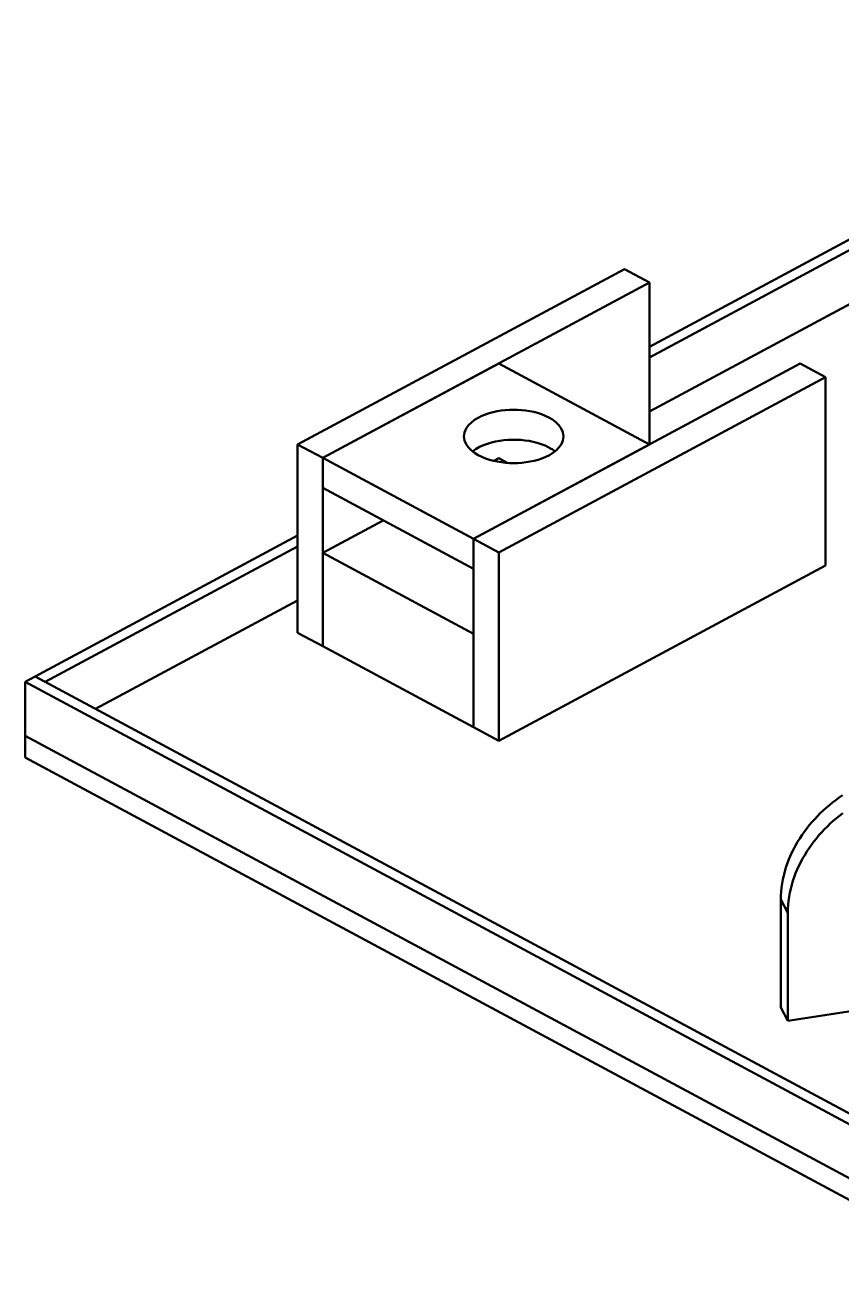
# Model space of a CAD drawing. Header units: millimetres. Extents: x 0 to 841, y 0 to 594.
# Drawn here: x 483 to 507.11, y 166.31 to 203.51 of the extents above; entities that cross this region are included whole.
import ezdxf

# ---------------------------------------------------------------- set-up
doc = ezdxf.new("R2010")
doc.units = ezdxf.units.MM
doc.layers.add('VIS', color=7, linetype='CONTINUOUS', lineweight=50)

msp = doc.modelspace()

# ---------------------------------------------------------------- linework, layer by layer
at = {"layer": 'VIS'}
for points in [[(501.432, 194.012), (519.119, 203.508)], [(501.432, 193.693), (519.119, 203.189)], [(501.432, 192.1), (520.215, 202.184)], [(491.042, 191.125), (500.69, 196.306)], [(501.432, 195.907), (500.69, 196.306)], [(491.784, 190.727), (501.432, 195.907)], [(501.432, 191.125), (501.432, 195.907)], [(491.784, 190.727), (496.979, 193.516)], [(496.237, 188.336), (505.885, 193.516)], [(501.432, 191.125), (496.979, 193.516)], [(506.627, 193.118), (505.885, 193.516)], [(496.979, 187.938), (506.627, 193.118)], [(506.627, 187.557), (506.627, 193.118)], [(495.955, 191.365), (495.972, 191.483), (496.018, 191.594), (496.088, 191.692), (496.172, 191.778), (496.268, 191.851), (496.37, 191.914), (496.478, 191.968), (496.589, 192.014), (496.703, 192.052), (496.819, 192.084), (496.937, 192.109), (497.056, 192.128), (497.175, 192.142), (497.295, 192.15), (497.416, 192.153), (497.536, 192.151), (497.656, 192.144), (497.776, 192.131), (497.895, 192.112), (498.013, 192.088), (498.129, 192.057), (498.243, 192.02), (498.355, 191.975), (498.463, 191.922)], [(498.463, 191.922), (498.569, 191.859), (498.668, 191.785), (498.755, 191.699), (498.827, 191.599), (498.876, 191.486), (498.894, 191.365)], [(498.894, 191.365), (498.877, 191.245), (498.83, 191.134), (498.76, 191.036), (498.675, 190.95), (498.579, 190.876), (498.476, 190.813), (498.367, 190.759), (498.255, 190.714), (498.141, 190.676), (498.024, 190.644), (497.906, 190.619), (497.786, 190.6), (497.666, 190.586), (497.545, 190.578), (497.424, 190.576), (497.303, 190.578), (497.183, 190.586), (497.063, 190.6), (496.943, 190.619), (496.825, 190.644), (496.708, 190.676), (496.593, 190.714), (496.481, 190.759), (496.373, 190.813), (496.27, 190.876), (496.174, 190.95), (496.089, 191.036), (496.019, 191.134), (495.972, 191.245), (495.955, 191.365)], [(496.208, 190.922), (496.31, 190.993), (496.418, 191.054), (496.531, 191.105), (496.648, 191.149), (496.767, 191.185), (496.887, 191.213), (497.01, 191.236), (497.133, 191.252), (497.257, 191.263), (497.381, 191.268), (497.505, 191.267), (497.629, 191.26), (497.753, 191.248), (497.876, 191.23), (497.997, 191.206), (498.118, 191.175), (498.236, 191.137), (498.352, 191.091), (498.463, 191.037)], [(491.784, 190.727), (491.042, 191.125)], [(491.042, 185.564), (491.042, 191.125)], [(496.237, 188.336), (501.432, 191.125)], [(498.463, 191.037), (498.494, 191.02), (498.525, 191.002), (498.555, 190.983), (498.584, 190.964), (498.613, 190.943), (498.641, 190.922)], [(491.784, 185.166), (491.784, 190.727)], [(496.237, 188.336), (491.784, 190.727)], [(491.784, 189.841), (491.784, 190.727)], [(496.836, 190.642), (496.979, 190.718)], [(497.232, 190.582), (496.979, 190.718)], [(496.237, 187.451), (491.784, 189.841)], [(491.784, 187.929), (493.565, 188.885)], [(483.297, 184.275), (491.042, 188.434)], [(496.979, 187.938), (496.237, 188.336)], [(496.237, 182.775), (496.237, 188.336)], [(496.237, 187.451), (496.237, 188.336)], [(483.594, 184.116), (491.042, 188.115)], [(496.237, 185.538), (491.784, 187.929)], [(491.784, 185.166), (491.784, 187.929)], [(496.979, 182.377), (496.979, 187.938)], [(496.979, 182.377), (506.627, 187.557)], [(485.078, 183.319), (491.042, 186.521)], [(491.784, 185.166), (491.042, 185.564)], [(496.237, 182.775), (496.237, 185.538)], [(496.237, 182.775), (491.784, 185.166)], [(483, 184.116), (483.297, 184.275)], [(483.297, 184.275), (559.297, 143.471)], [(483.297, 184.275), (483.594, 184.116)], [(483, 182.522), (483, 184.116)], [(483, 184.116), (559, 143.312)], [(496.979, 182.377), (496.237, 182.775)], [(483, 181.885), (483, 182.522)], [(483, 182.522), (559, 141.718)], [(483, 182.522), (559, 141.718)], [(483, 181.885), (559, 141.081)], [(505.307, 177.685), (505.31, 177.805), (505.317, 177.924), (505.329, 178.044), (505.346, 178.163), (505.368, 178.281), (505.394, 178.398), (505.424, 178.514), (505.459, 178.629), (505.497, 178.743), (505.54, 178.855), (505.586, 178.966), (505.636, 179.075), (505.689, 179.183), (505.746, 179.288), (505.806, 179.392), (505.869, 179.494), (505.936, 179.595), (506.005, 179.693), (506.077, 179.789), (506.151, 179.883), (506.229, 179.974), (506.309, 180.064), (506.391, 180.151), (506.476, 180.237), (506.563, 180.319), (506.652, 180.4), (506.743, 180.478), (506.836, 180.554), (506.931, 180.627), (507.028, 180.698), (507.127, 180.766)], [(505.515, 177.294), (505.517, 177.414), (505.525, 177.534), (505.537, 177.654), (505.554, 177.773), (505.576, 177.891), (505.602, 178.008), (505.632, 178.124), (505.666, 178.239), (505.705, 178.353), (505.747, 178.465), (505.794, 178.576), (505.843, 178.685), (505.897, 178.792), (505.954, 178.898), (506.014, 179.002), (506.077, 179.104), (506.143, 179.204), (506.212, 179.302), (506.284, 179.399), (506.359, 179.493), (506.436, 179.584), (506.516, 179.674), (506.599, 179.761), (506.683, 179.846), (506.77, 179.929), (506.859, 180.01), (506.95, 180.088), (507.043, 180.164), (507.139, 180.237)], [(505.307, 174.497), (505.307, 177.685)], [(505.515, 177.294), (505.307, 177.685)], [(505.515, 174.107), (505.515, 177.294)], [(512.943, 175.246), (505.515, 174.107)], [(505.515, 174.107), (505.307, 174.497)]]:
    msp.add_lwpolyline(points, dxfattribs=at)

doc.saveas('drawing.dxf')
